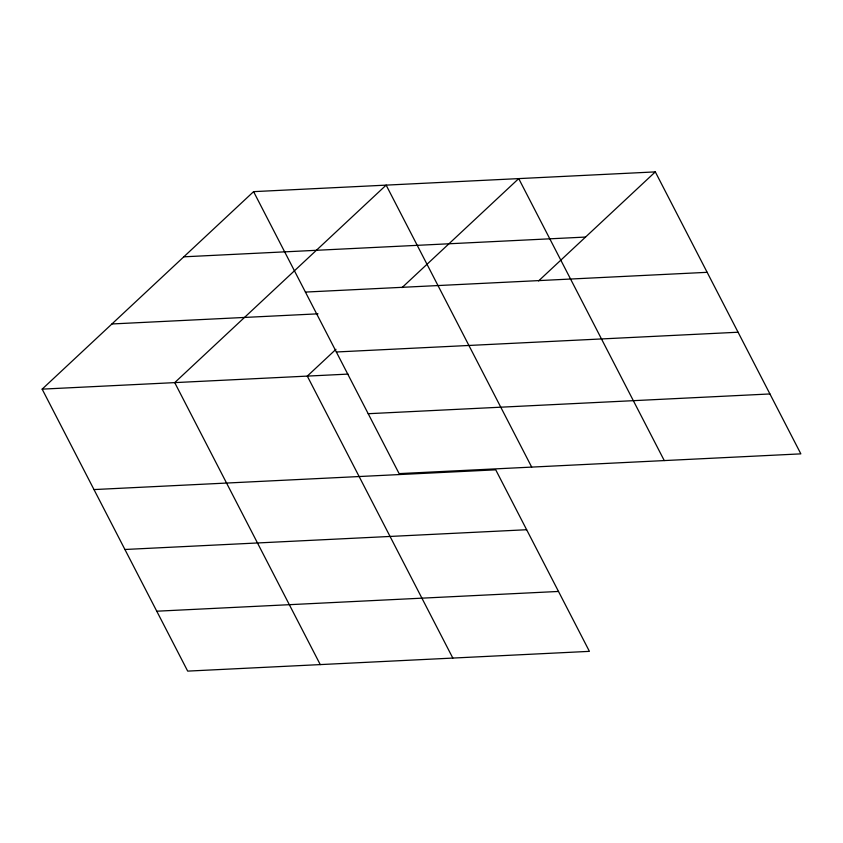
<?xml version="1.0" encoding="UTF-8"?>
<svg xmlns="http://www.w3.org/2000/svg" width="843" height="843" viewBox="0 0 843 843"><rect width="100%" height="100%" fill="white"/><g stroke="black" fill="none" stroke-linecap="round" stroke-linejoin="round"><path stroke-width="1.26" d="M93.995 489.572L495.726 469.825L589.415 651.354L187.683 671.112L42.15 389.139L253.585 191.646L655.317 171.888L800.85 453.861L399.118 473.618L253.585 191.646M335.967 349.318L307.295 376.104L452.828 658.077M401.985 287.653L518.719 178.6L664.263 460.573M538.572 280.93L655.317 171.888M183.806 256.82L585.537 237.062M305.419 292.078L707.151 272.321M111.919 323.965L318.001 313.828M336.336 351.984L738.068 332.226M42.15 389.139L348.011 374.102M368.201 413.713L769.933 393.955M124.912 549.488L526.643 529.731M156.766 611.207L558.498 591.449M531.691 467.096L386.147 185.123L174.722 382.617L320.256 664.6"/></g></svg>
